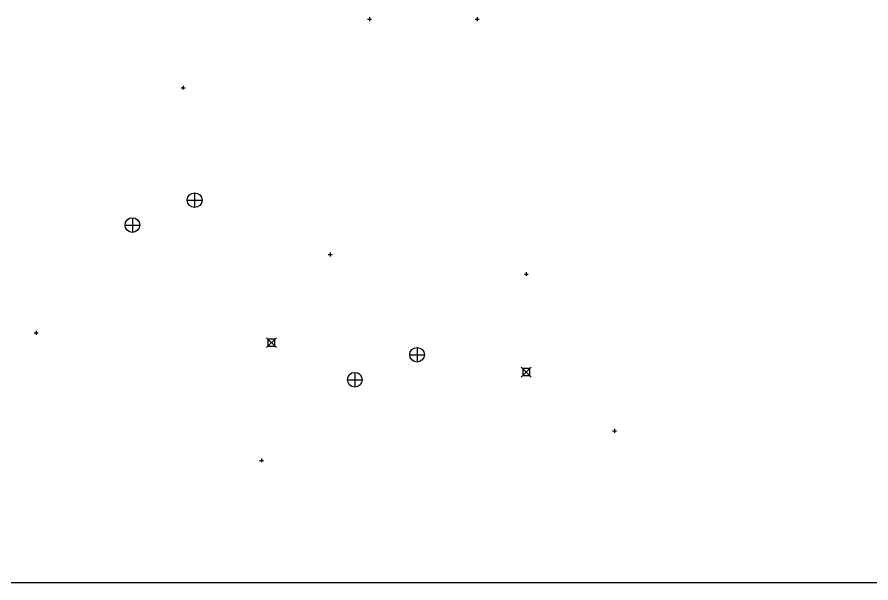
# Model space of a CAD drawing. Extents: x -27 to 322, y -215 to -27.
# Drawn here: x 60.6 to 147.7, y -183.3 to -125.6 of the extents above; entities that cross this region are included whole.
import ezdxf

# ---------------------------------------------------------------- set-up
doc = ezdxf.new("R2010")
doc.units = 0
doc.layers.add('BLACK', color=7, linetype='CONTINUOUS')

msp = doc.modelspace()

# ---------------------------------------------------------------- linework, layer by layer
at = {"layer": 'BLACK', "linetype": 'CONTINUOUS'}
for p, q in [((96.3011, -125.754), (96.7011, -125.754)), ((96.5011, -125.554), (96.5011, -125.954)), ((107.301, -125.754), (107.701, -125.754)), ((107.501, -125.554), (107.501, -125.954)), ((77.3011, -132.754), (77.7011, -132.754)), ((77.5011, -132.554), (77.5011, -132.954)), ((78.6731, -143.473), (78.6731, -144.972)), ((77.9238, -144.223), (79.4224, -144.223)), ((72.3231, -146.013), (72.3231, -147.512)), ((71.5738, -146.763), (73.0724, -146.763)), ((92.3011, -149.754), (92.7011, -149.754)), ((92.5011, -149.554), (92.5011, -149.954)), ((112.301, -151.754), (112.701, -151.754)), ((112.501, -151.554), (112.501, -151.954)), ((62.5011, -157.554), (62.5011, -157.954)), ((62.3011, -157.754), (62.7011, -157.754)), ((85.9931, -158.246), (87.0091, -159.262)), ((87.0091, -158.246), (85.9931, -159.262)), ((86.8603, -158.394), (86.1419, -158.394)), ((86.1419, -158.394), (86.1419, -159.113)), ((86.8603, -159.113), (86.8603, -158.394)), ((86.1419, -159.113), (86.8603, -159.113)), ((101.361, -159.242), (101.361, -160.741)), ((100.612, -159.992), (102.11, -159.992)), ((95.0111, -161.782), (95.0111, -163.281)), ((111.993, -161.246), (113.009, -162.262)), ((113.009, -161.246), (111.993, -162.262)), ((112.86, -161.394), (112.142, -161.394)), ((112.142, -161.394), (112.142, -162.113)), ((112.86, -162.113), (112.86, -161.394)), ((94.2618, -162.532), (95.7604, -162.532)), ((112.142, -162.113), (112.86, -162.113)), ((121.301, -167.754), (121.701, -167.754)), ((121.501, -167.554), (121.501, -167.954)), ((85.5011, -170.554), (85.5011, -170.954)), ((85.3011, -170.754), (85.7011, -170.754)), ((316.001, -183.254), (-17.9989, -183.254))]:
    msp.add_line(p, q, dxfattribs=at)
at = {"layer": 'BLACK'}
for centre in [(78.6731, -144.223), (72.3231, -146.763), (101.361, -159.992), (95.0111, -162.532)]:
    msp.add_circle(centre, 0.7493, dxfattribs=at)

doc.saveas('drawing.dxf')
